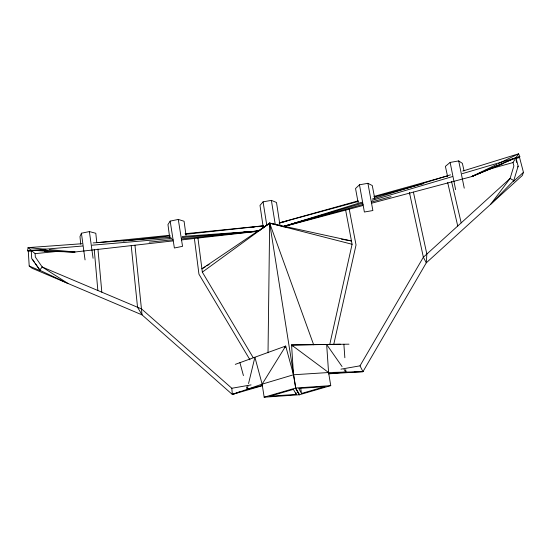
<?xml version="1.0" encoding="UTF-8"?>
<svg xmlns="http://www.w3.org/2000/svg" width="551" height="551" viewBox="0 0 551 551"><rect width="100%" height="100%" fill="white"/><g stroke="black" fill="none" stroke-linecap="round" stroke-linejoin="round"><path stroke-width="0.83" d="M268.02 352.798L269.666 223.121L351.469 240.966L341.503 239.168M329.725 344.616L352.089 244.272L345.491 209.304M333.686 344.685L356.036 244.988L349.058 208.306M131.221 245.691L137.536 307.258L142.041 314.876L232.315 394.447L247.158 389.323L247.95 386.031M248.549 383.565L254.899 357.234L262.138 384.15L264.163 397.195L299.358 394.764L330.745 385.631L328.582 372.524L326.66 344.499L342.061 366.56M523.45 172.332L513.532 181.348L518.133 166.154L515.936 157.751L518.581 153.805L519.82 156.67L519.552 157.49L523.45 172.332L522.334 175.48L426.288 262.82L362.971 371.649L328.616 373.833M517.864 166.96L518.133 166.154M513.532 181.348L513.794 180.57L510.102 178.462L423.361 257.221L359.996 365.836L340.931 369.17M96.776 242.619L95.805 233.28L89.386 231.578L81.417 233.225L79.985 236.551L80.728 244.189M284.943 347.578L285.707 346.049L235.284 364.356M485.892 170.121L513.009 162.559L515.936 157.751L519.82 156.67L462.241 173.689M246.504 386.898L247.158 389.323L262.138 384.15L285.707 346.049L293.497 374.77L295.708 388.028L299.448 394.743M186.011 235.311L184.082 221.261L178.29 219.436L170.169 221.116L167.965 224.581L169.701 237.798M280.066 225.786L276.492 202.479L271.388 200.371L263.075 201.838L260.003 205.385L263.302 227.845M513.794 180.57L490.665 204.276L510.102 178.462L513.883 165.954L513.009 162.559M374.825 198.89L372.29 185.563L367.916 183.304L359.472 184.792L355.54 188.518L358.136 202.665M464.066 170.844L462.379 163.365L458.701 160.913L450.133 162.428L445.394 166.368L447.577 176.334M259.266 230.766L261.346 229.237M262.737 228.217L269.666 223.121L282.016 226.185M253.185 357.661L202.341 272.132L269.666 223.121L352.089 244.272M313.664 344.809L269.666 223.121L201.921 268.833L205.523 266.65M206.962 265.775L209.125 264.466M372.001 203.112L471.642 176.602L497.036 164.274M498.572 163.523L518.581 153.805L462.792 171.051M502.491 163.971L471.642 176.602L515.894 157.827M471.642 176.602L515.936 157.751L515.674 158.571L519.552 157.49M31.937 250.919L28.287 251.29L27.55 250.691L28.06 247.633L35.119 253.639L35.333 257.014L42.213 267.008L141.607 308.98L231.826 388.262L232.315 394.447L239.54 391.899M283.104 226.592L361.869 202.245M372.538 198.945L450.484 174.853M304.531 220.207L283.124 226.619L362.372 203.209M262.138 384.15L293.497 374.77L328.582 372.524L362.971 371.649L359.996 365.836M372.276 200.282L452.337 176.616M283.124 226.647L334.257 211.68M232.315 394.447L262.483 385.672M264.163 397.195L295.708 388.028L330.745 385.631M301.487 393.476L324.987 386.63L298.766 388.441L301.487 393.476L300.77 388.545M279.088 222.941L358.253 200.833M373.936 196.452L447.591 175.879M283.111 226.709L363.068 204.4M371.305 202.1L391.079 196.583M279.46 222.921L358.198 201.466M374.776 196.955L423.678 183.635M283.159 226.75L362.868 205.544M280.314 222.831L286.954 221.103M247.158 389.323L262.538 385.418M231.826 388.262L251.056 384.901M252.42 227.329L254.128 227.122M257.531 226.716L260.086 226.413M261.794 226.213L263.495 226.006M51.925 251.421L74.922 252L173.048 240.897M181.575 239.926L258.371 231.234M123.348 241.028L126.764 240.663M128.473 240.477L170.335 235.945M185.715 234.285L263.454 225.876M97.004 242.66L169.729 235.291M185.088 233.734L262.958 225.841M49.363 249.617L74.922 252L31.207 250.319L27.55 250.691L82.678 246.001M35.119 253.639L56.085 251.525M149.245 242.144L173.035 239.747M181.534 238.893L258.371 231.151M328.472 373.716L345.911 372.077L345.725 369.549M208.595 235.429L258.336 231.062L182.078 237.536M92.107 245.195L171.795 238.411M238.611 232.612L241.186 232.398M242.901 232.26L248.046 231.847M249.761 231.709L258.336 231.014L182.154 236.475M269.666 223.121L295.722 388.049M81.996 243.728L28.06 247.633L45.953 249.3M93.119 242.922L171.024 237.281M296.273 394.385L269.9 396.197L293.401 389.378L296.273 394.385L295.997 392.732M293.215 373.075L293.497 374.77L291.569 345.002L340.401 344.203M292.87 346.118L291.569 345.002L348.969 344.175M354.403 371.773L362.971 371.649M44.424 251.235L47.758 251.318M31.262 250.374L74.922 252M283.662 226.599L286.127 227.212M28.287 251.29L29.21 266.023L40.354 270.748L31.738 258.667L31.207 250.319M291.569 345.002L328.582 372.524M29.21 266.023L32.137 268.275L142.041 314.876L134.974 245.298M343.982 369.315L345.911 372.077M32.468 259.245L34.32 261.952M35.25 263.302L39.892 270.066M249.961 359.824L198.945 274.191L194.386 238.459M295.618 388.056L299.358 394.764M299.255 394.771L295.529 388.062M239.926 362.668L243.432 375.596M516.073 160.093L516.673 162.387M409.806 194.007L409.407 192.354L423.361 257.221L426.288 262.82L426.853 254.052L413.415 192.127M451.538 181.472L461.187 222.873M447.681 182.567L457.736 226.006M458.701 160.913L464.245 188.173M450.133 162.428L455.622 189.675M367.916 183.304L372.882 210.537L364.383 212.018L359.472 184.792M271.388 200.371L275.197 224.126M263.075 201.838L266.842 225.579M178.29 219.436L182.553 246.331L174.378 247.998L170.169 221.116M89.386 231.578L93.078 258.254M81.417 233.225L85.054 259.893M197.954 238.101L202.341 272.132M293.304 373.055L293.497 374.77M97.954 249.018L101.818 292.175M94.228 249.41L97.851 290.501M343.872 344.251L344.857 357.744M42.213 267.008L39.638 270.183L67.931 283.448L42.213 267.008"/></g></svg>
